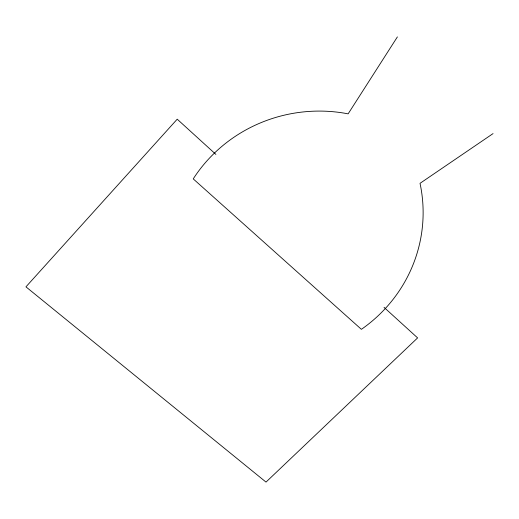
<?xml version="1.0" encoding="UTF-8"?>
<svg xmlns="http://www.w3.org/2000/svg" width="519" height="519" viewBox="0 0 519 519"><rect width="100%" height="100%" fill="white"/><g stroke="black" fill="none" stroke-linecap="round" stroke-linejoin="round"><path stroke-width="0.78" d="M397.385 36.907L348.132 113.856A146.021 139.598 -9.6 0 0 193.237 178.886L361.393 329.338A148.123 143.757 0.5 0 0 420.027 183.33L493.05 133.604M215.891 154.39L177.213 119.195L25.95 286.845L266.007 482.093L417.613 337.901L384.028 307.345"/></g></svg>
